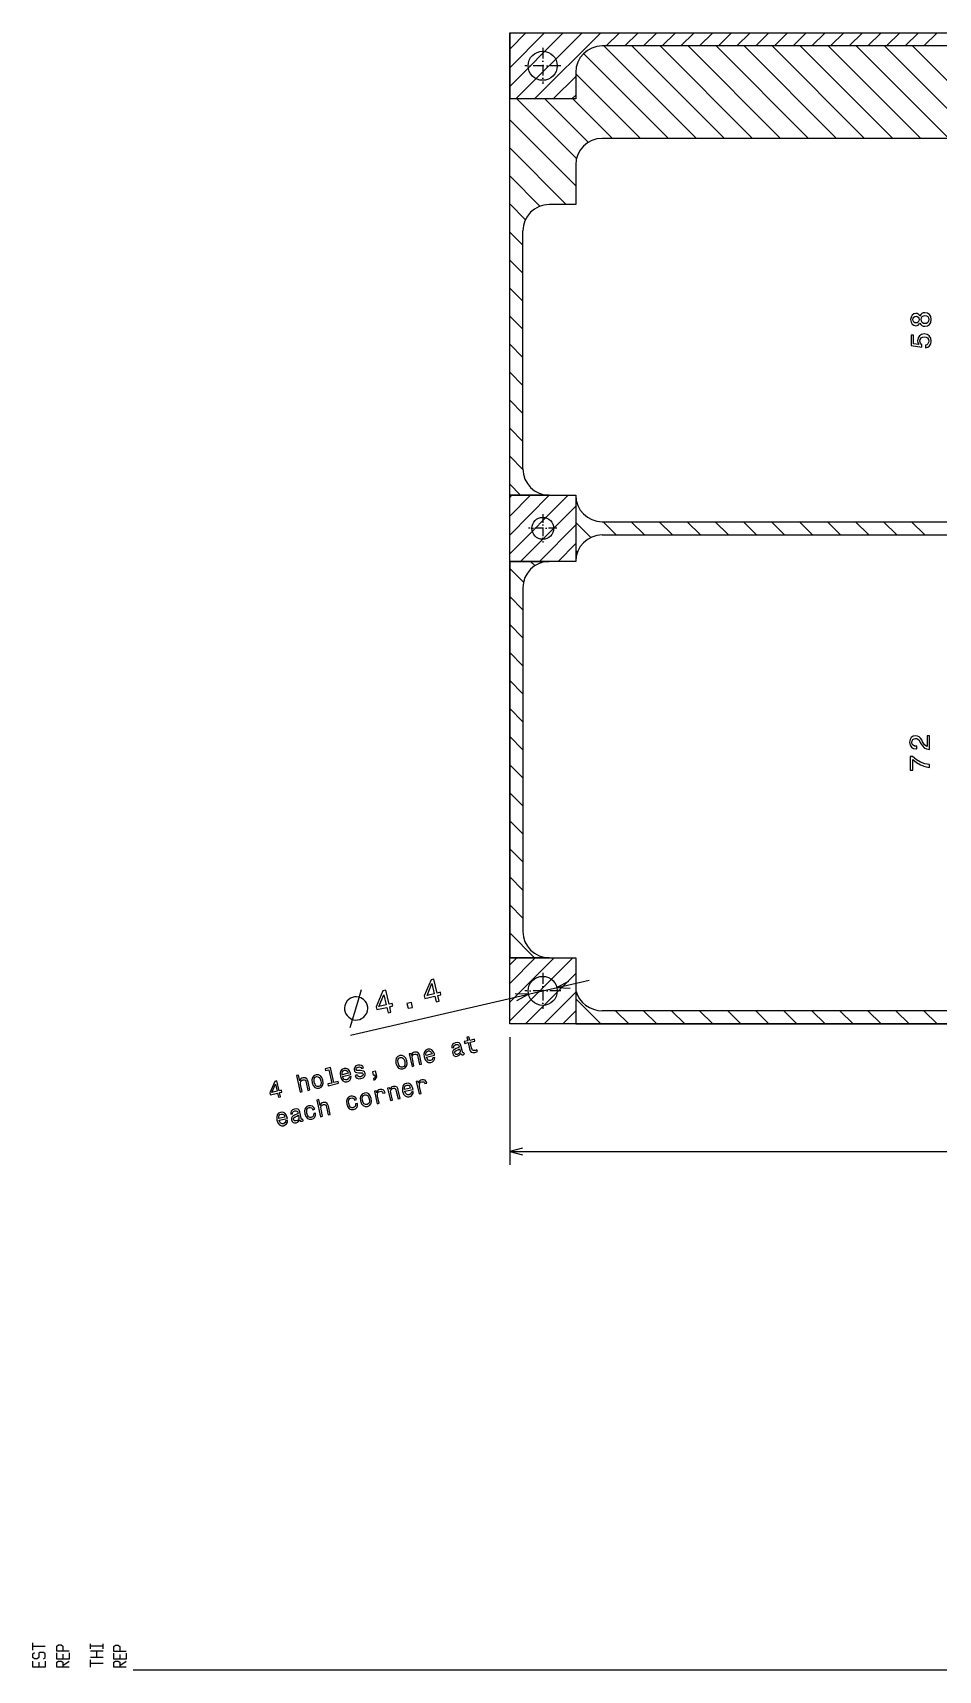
# Model space of a CAD drawing. Extents: x 5 to 415, y 5 to 253.
# Drawn here: x 4.8 to 141.8, y 5 to 252.8 of the extents above; entities that cross this region are included whole.
import ezdxf

# ---------------------------------------------------------------- set-up
doc = ezdxf.new("R2010")
doc.units = 0
doc.header["$MEASUREMENT"] = 0
doc.linetypes.add('DASHDOT', pattern=[18.5, 12, -3, 0.5, -3])
doc.layers.get('0').update_dxf_attribs({"linetype": 'CONTINUOUS'})

msp = doc.modelspace()

# ---------------------------------------------------------------- linework, layer by layer
at = {"color": 7, "ltscale": 0.287184}
msp.add_line((76.97, 244.68), (85.09, 252.81), dxfattribs=at)
at = {"color": 7, "ltscale": 0.187184}
msp.add_line((76.97, 247.51), (82.26, 252.81), dxfattribs=at)
at = {"color": 7, "ltscale": 0.087184}
msp.add_line((76.97, 250.34), (79.43, 252.81), dxfattribs=at)
at = {"color": 7, "ltscale": 0.25}
for p, q in [((76.97, 252.81), (76.97, 242.81)), ((86.97, 242.81), (76.97, 242.81)), ((76.97, 172.81), (76.97, 182.81)), ((76.97, 182.81), (86.97, 182.81)), ((86.97, 182.81), (86.97, 172.81)), ((86.97, 172.81), (76.97, 172.81)), ((76.97, 102.81), (76.97, 112.81)), ((76.97, 112.81), (86.97, 112.81))]:
    msp.add_line(p, q, dxfattribs=at)
at = {"color": 7}
for p, q in [((76.97, 252.81), (276.97, 252.81)), ((76.97, 102.81), (76.97, 252.81)), ((76.97, 252.81), (276.97, 252.81)), ((167.97, 250.81), (90.97, 250.81)), ((76.97, 182.81), (76.97, 242.81)), ((168.36, 236.81), (90.97, 236.81)), ((78.97, 186.81), (78.97, 222.81)), ((90.97, 178.81), (167.97, 178.81)), ((90.97, 176.81), (167.97, 176.81)), ((76.97, 172.81), (76.97, 112.81)), ((78.97, 168.81), (78.97, 116.81)), ((52.87, 101.1), (88.98, 109.42)), ((167.97, 104.81), (90.97, 104.81)), ((276.97, 102.81), (76.97, 102.81)), ((86.97, 102.81), (171.97, 102.81)), ((76.97, 83.51), (276.97, 83.51)), ((415, 5), (20, 5))]:
    msp.add_line(p, q, dxfattribs=at)
at = {"color": 7, "ltscale": 0.353553}
for p, q in [((77.92, 242.81), (87.92, 252.81)), ((80.75, 242.81), (90.75, 252.81)), ((86.97, 229.62), (76.97, 239.62))]:
    msp.add_line(p, q, dxfattribs=at)
at = {"color": 7, "ltscale": 0.070711}
for p, q in [((91.57, 250.81), (93.57, 252.81)), ((94.4, 250.81), (96.4, 252.81)), ((97.23, 250.81), (99.23, 252.81)), ((100.06, 250.81), (102.06, 252.81)), ((102.89, 250.81), (104.89, 252.81)), ((105.72, 250.81), (107.72, 252.81)), ((108.55, 250.81), (110.55, 252.81)), ((111.37, 250.81), (113.37, 252.81)), ((114.2, 250.81), (116.2, 252.81)), ((117.03, 250.81), (119.03, 252.81)), ((119.86, 250.81), (121.86, 252.81)), ((122.69, 250.81), (124.69, 252.81)), ((125.52, 250.81), (127.52, 252.81)), ((128.34, 250.81), (130.34, 252.81)), ((131.17, 250.81), (133.17, 252.81)), ((134, 250.81), (136, 252.81)), ((136.83, 250.81), (138.83, 252.81)), ((139.66, 250.81), (141.66, 252.81)), ((78.97, 220.65), (76.97, 222.65)), ((78.97, 216.41), (76.97, 218.41)), ((78.97, 212.17), (76.97, 214.17)), ((78.97, 207.93), (76.97, 209.93)), ((78.97, 203.68), (76.97, 205.68)), ((78.97, 199.44), (76.97, 201.44)), ((78.97, 195.2), (76.97, 197.2)), ((78.97, 190.95), (76.97, 192.95)), ((93.11, 176.81), (91.11, 178.81)), ((97.36, 176.81), (95.36, 178.81)), ((101.6, 176.81), (99.6, 178.81)), ((105.84, 176.81), (103.84, 178.81)), ((110.08, 176.81), (108.08, 178.81)), ((114.33, 176.81), (112.33, 178.81)), ((118.57, 176.81), (116.57, 178.81)), ((122.81, 176.81), (120.81, 178.81)), ((127.05, 176.81), (125.05, 178.81)), ((131.3, 176.81), (129.3, 178.81)), ((135.54, 176.81), (133.54, 178.81)), ((139.78, 176.81), (137.78, 178.81)), ((78.97, 165.5), (76.97, 167.5)), ((78.97, 161.26), (76.97, 163.26)), ((78.97, 157.01), (76.97, 159.01)), ((78.97, 152.77), (76.97, 154.77)), ((78.97, 148.53), (76.97, 150.53)), ((78.97, 144.29), (76.97, 146.29)), ((78.97, 140.04), (76.97, 142.04)), ((78.97, 135.8), (76.97, 137.8)), ((78.97, 131.56), (76.97, 133.56)), ((78.97, 127.32), (76.97, 129.32)), ((78.97, 123.07), (76.97, 125.07)), ((78.97, 118.83), (76.97, 120.83))]:
    msp.add_line(p, q, dxfattribs=at)
at = {"color": 7, "linetype": 'DASHDOT', "ltscale": 0.13625}
for p, q in [((81.97, 250.53), (81.97, 245.08)), ((84.69, 247.81), (79.24, 247.81)), ((81.97, 110.53), (81.97, 105.08)), ((84.69, 107.81), (79.24, 107.81))]:
    msp.add_line(p, q, dxfattribs=at)
at = {"color": 7, "ltscale": 0.494975}
for p, q in [((105.24, 236.81), (91.24, 250.81)), ((109.48, 236.81), (95.48, 250.81)), ((113.72, 236.81), (99.72, 250.81)), ((117.97, 236.81), (103.97, 250.81)), ((122.21, 236.81), (108.21, 250.81)), ((126.45, 236.81), (112.45, 250.81)), ((130.69, 236.81), (116.69, 250.81)), ((134.94, 236.81), (120.94, 250.81)), ((139.18, 236.81), (125.18, 250.81)), ((143.42, 236.81), (129.42, 250.81)), ((147.67, 236.81), (133.67, 250.81)), ((151.91, 236.81), (137.91, 250.81))]:
    msp.add_line(p, q, dxfattribs=at)
at = {"color": 7, "ltscale": 0.453623}
msp.add_line((101, 236.81), (88.17, 249.64), dxfattribs=at)
at = {"color": 7, "ltscale": 0.119923}
msp.add_line((83.57, 242.81), (86.97, 246.2), dxfattribs=at)
at = {"color": 7, "ltscale": 0.1}
for p, q in [((86.97, 246.81), (86.97, 242.81)), ((86.97, 226.81), (82.97, 226.81))]:
    msp.add_line(p, q, dxfattribs=at)
at = {"color": 7, "ltscale": 0.346016}
msp.add_line((96.75, 236.81), (86.97, 246.59), dxfattribs=at)
at = {"color": 7, "ltscale": 0.019922}
msp.add_line((86.4, 242.81), (86.97, 243.37), dxfattribs=at)
at = {"color": 7, "ltscale": 0.321675}
msp.add_line((87.12, 233.71), (78.03, 242.81), dxfattribs=at)
at = {"color": 7, "ltscale": 0.23381}
msp.add_line((88.88, 236.19), (82.27, 242.81), dxfattribs=at)
at = {"color": 7, "ltscale": 0.212132}
msp.add_line((92.51, 236.81), (86.51, 242.81), dxfattribs=at)
at = {"color": 7, "ltscale": 0.303122}
msp.add_line((85.54, 226.81), (76.97, 235.38), dxfattribs=at)
at = {"color": 7, "ltscale": 0.16304}
msp.add_line((81.58, 226.53), (76.97, 231.14), dxfattribs=at)
at = {"color": 7, "ltscale": 0.15}
for p, q in [((86.97, 232.81), (86.97, 226.81)), ((82.97, 182.81), (76.97, 182.81)), ((76.97, 172.81), (82.97, 172.81)), ((82.97, 112.81), (76.97, 112.81))]:
    msp.add_line(p, q, dxfattribs=at)
at = {"color": 7, "ltscale": 0.084972}
msp.add_line((79.37, 224.49), (76.97, 226.9), dxfattribs=at)
at = {"color": 7, "ltscale": 0.071184}
msp.add_line((78.98, 186.7), (76.97, 188.71), dxfattribs=at)
at = {"color": 7, "ltscale": 0.058757}
msp.add_line((78.63, 182.81), (76.97, 184.47), dxfattribs=at)
at = {"color": 7, "ltscale": 0.312311}
msp.add_line((76.97, 173.97), (85.8, 182.81), dxfattribs=at)
at = {"color": 7, "ltscale": 0.212311}
msp.add_line((76.97, 176.8), (82.97, 182.81), dxfattribs=at)
at = {"color": 7, "ltscale": 0.11231}
msp.add_line((76.97, 179.63), (80.14, 182.81), dxfattribs=at)
at = {"color": 7, "ltscale": 0.012311}
msp.add_line((76.97, 182.46), (77.31, 182.81), dxfattribs=at)
at = {"color": 7, "ltscale": 0.294796}
msp.add_line((78.63, 172.81), (86.97, 181.15), dxfattribs=at)
at = {"color": 7, "ltscale": 0.000712788}
msp.add_line((82.87, 182.81), (82.85, 182.83), dxfattribs=at)
at = {"color": 7, "linetype": 'DASHDOT', "ltscale": 0.10725}
for p, q in [((81.97, 179.95), (81.97, 175.66)), ((84.11, 177.81), (79.82, 177.81))]:
    msp.add_line(p, q, dxfattribs=at)
at = {"color": 7, "ltscale": 0.081445}
msp.add_line((89.27, 176.41), (86.97, 178.71), dxfattribs=at)
at = {"color": 7, "ltscale": 0.194796}
msp.add_line((81.46, 172.81), (86.97, 178.32), dxfattribs=at)
at = {"color": 7, "ltscale": 0.094796}
msp.add_line((84.29, 172.81), (86.97, 175.49), dxfattribs=at)
at = {"color": 7, "ltscale": 0.009201}
msp.add_line((87.23, 174.21), (86.97, 174.47), dxfattribs=at)
at = {"color": 7, "ltscale": 0.075614}
msp.add_line((79.11, 169.6), (76.97, 171.74), dxfattribs=at)
at = {"color": 7, "ltscale": 0.023501}
msp.add_line((80.81, 172.14), (80.14, 172.81), dxfattribs=at)
at = {"color": 7, "ltscale": 0.133631}
msp.add_line((80.75, 112.81), (76.97, 116.59), dxfattribs=at)
at = {"color": 7, "ltscale": 0.337437}
msp.add_line((76.97, 103.26), (86.51, 112.81), dxfattribs=at)
at = {"color": 7, "ltscale": 0.237437}
msp.add_line((76.97, 106.09), (83.68, 112.81), dxfattribs=at)
at = {"color": 7, "ltscale": 0.137437}
msp.add_line((76.97, 108.92), (80.85, 112.81), dxfattribs=at)
at = {"color": 7, "ltscale": 0.037437}
msp.add_line((76.97, 111.75), (78.03, 112.81), dxfattribs=at)
at = {"color": 7, "ltscale": 0.249997}
msp.add_line((86.97, 112.81), (86.97, 102.81), dxfattribs=at)
at = {"color": 7, "ltscale": 0.269681}
msp.add_line((79.34, 102.81), (86.97, 110.44), dxfattribs=at)
at = {"color": 7, "ltscale": 0.169694}
msp.add_line((82.17, 102.81), (86.97, 107.61), dxfattribs=at)
at = {"color": 7, "ltscale": 0.124998}
msp.add_line((86.97, 107.81), (86.97, 102.81), dxfattribs=at)
at = {"color": 7, "ltscale": 0.133596}
msp.add_line((90.75, 102.81), (86.97, 106.59), dxfattribs=at)
at = {"color": 7, "ltscale": 0.069706}
msp.add_line((85, 102.81), (86.97, 104.78), dxfattribs=at)
at = {"color": 7, "ltscale": 0.070707}
for p, q in [((94.99, 102.81), (92.99, 104.81)), ((99.23, 102.81), (97.23, 104.81)), ((103.47, 102.81), (101.47, 104.81)), ((107.72, 102.81), (105.72, 104.81))]:
    msp.add_line(p, q, dxfattribs=at)
at = {"color": 7, "ltscale": 0.070708}
for p, q in [((111.96, 102.81), (109.96, 104.81)), ((116.2, 102.81), (114.2, 104.81)), ((120.44, 102.81), (118.44, 104.81)), ((124.69, 102.81), (122.69, 104.81))]:
    msp.add_line(p, q, dxfattribs=at)
at = {"color": 7, "ltscale": 0.070709}
for p, q in [((128.93, 102.81), (126.93, 104.81)), ((133.17, 102.81), (131.17, 104.81)), ((137.42, 102.81), (135.42, 104.81)), ((141.66, 102.81), (139.66, 104.81))]:
    msp.add_line(p, q, dxfattribs=at)
at = {"color": 7, "ltscale": 0.250035}
msp.add_line((86.97, 102.81), (76.97, 102.81), dxfattribs=at)
at = {"color": 7, "ltscale": 0.482462}
msp.add_line((76.97, 100.81), (76.97, 81.51), dxfattribs=at)
at = {"color": 7}
for points in [[(139.06, 208.87), (139.18, 208.65), (139.35, 208.5), (139.56, 208.41), (139.81, 208.38), (140.2, 208.44), (140.5, 208.64), (140.69, 208.97), (140.76, 209.41), (140.69, 209.85), (140.5, 210.17), (140.2, 210.37), (139.81, 210.44), (139.56, 210.41), (139.35, 210.32), (139.18, 210.16), (139.06, 209.94), (138.95, 210.12), (138.81, 210.24), (138.64, 210.31), (138.43, 210.34), (138.12, 210.27), (137.87, 210.09), (137.71, 209.79), (137.65, 209.41), (137.71, 209.02), (137.87, 208.73), (138.12, 208.54), (138.43, 208.47), (138.64, 208.5), (138.81, 208.57)], [(138.46, 208.89), (138.27, 208.92), (138.12, 209.02), (138.03, 209.19), (138, 209.41), (138.03, 209.62), (138.12, 209.79), (138.27, 209.89), (138.46, 209.93), (138.66, 209.89), (138.81, 209.79), (138.91, 209.62), (138.94, 209.41), (138.9, 209.19), (138.81, 209.02), (138.66, 208.92)], [(139.81, 208.79), (139.58, 208.83), (139.4, 208.95), (139.29, 209.15), (139.25, 209.41), (139.29, 209.66), (139.4, 209.86), (139.58, 209.98), (139.81, 210.03), (140.05, 209.98), (140.24, 209.86), (140.36, 209.66), (140.4, 209.41), (140.36, 209.15), (140.24, 208.95), (140.05, 208.83)], [(139.89, 205.13), (140.25, 205.23), (140.52, 205.44), (140.7, 205.75), (140.76, 206.15), (140.68, 206.59), (140.47, 206.93), (140.13, 207.14), (139.7, 207.23), (139.3, 207.15), (138.98, 206.95), (138.78, 206.62), (138.71, 206.2), (138.76, 205.88), (138.9, 205.63), (138.09, 205.75), (138.09, 207.06), (137.74, 207.06), (137.74, 205.46), (139.33, 205.22), (139.33, 205.57), (139.13, 205.82), (139.05, 206.14), (139.1, 206.41), (139.24, 206.63), (139.45, 206.76), (139.72, 206.81), (140, 206.76), (140.21, 206.62), (140.34, 206.41), (140.39, 206.14), (140.36, 205.91), (140.26, 205.73), (140.1, 205.6), (139.89, 205.54)], [(140.51, 144.36), (140.51, 146.42), (140.14, 146.42), (140.14, 144.79), (139.94, 144.89), (139.77, 145.04), (139.46, 145.52), (139.33, 145.78), (139.15, 146.06), (138.93, 146.26), (138.68, 146.38), (138.39, 146.42), (138.02, 146.35), (137.74, 146.15), (137.56, 145.84), (137.49, 145.43), (137.56, 145.02), (137.77, 144.7), (138.09, 144.5), (138.52, 144.43), (138.58, 144.43), (138.58, 144.83), (138.55, 144.83), (138.25, 144.86), (138.04, 144.98), (137.9, 145.17), (137.85, 145.41), (137.89, 145.66), (138, 145.85), (138.17, 145.97), (138.38, 146.01), (138.58, 145.98), (138.75, 145.9), (138.9, 145.76), (139.03, 145.57), (139.16, 145.32), (139.43, 144.89), (139.72, 144.6), (140.06, 144.42), (140.5, 144.36)], [(140.51, 141.61), (140.51, 142.05), (139.8, 142.19), (139.13, 142.44), (138.52, 142.8), (137.94, 143.26), (137.58, 143.26), (137.58, 141.2), (137.97, 141.2), (137.97, 142.85), (138.55, 142.37), (139.16, 142.01), (139.81, 141.76)], [(65.84, 106.14), (66.28, 106.25), (66.09, 107.09), (66.57, 107.2), (66.48, 107.6), (66, 107.48), (65.51, 109.58), (65.07, 109.48), (64.05, 107.08), (64.15, 106.64), (65.65, 106.99)], [(53.51, 106.9), (53.17, 106.82), (52.9, 106.7), (52.64, 106.52), (52.4, 106.28), (52.14, 105.86), (52.03, 105.54), (51.98, 105.23), (51.99, 104.93), (52.07, 104.59), (52.19, 104.32), (52.37, 104.06), (52.61, 103.81), (53.03, 103.55), (53.35, 103.45), (53.66, 103.4), (53.96, 103.41), (54.3, 103.49), (54.57, 103.61), (54.83, 103.79), (55.07, 104.02), (55.34, 104.44), (55.44, 104.77), (55.49, 105.08), (55.48, 105.37), (55.4, 105.72), (55.28, 105.99), (55.1, 106.24), (54.86, 106.49), (54.45, 106.75), (54.12, 106.86), (53.81, 106.91)], [(58.56, 104.47), (59, 104.57), (58.81, 105.41), (59.29, 105.53), (59.2, 105.92), (58.72, 105.81), (58.23, 107.91), (57.78, 107.8), (56.77, 105.4), (56.86, 104.97), (58.36, 105.31)], [(57.19, 105.46), (57.92, 107.23), (58.27, 105.71)], [(64.47, 107.13), (65.2, 108.91), (65.55, 107.38)], [(61.59, 105.17), (62.27, 105.32), (62.1, 106.05), (61.42, 105.9)], [(69.59, 98.35), (69.59, 98.34), (69.64, 98.23), (69.71, 98.15), (69.94, 98.14), (70.11, 98.21), (70.05, 98.44), (69.98, 98.42), (69.87, 98.44), (69.82, 98.58), (69.6, 99.55), (69.5, 99.79), (69.34, 99.94), (69.1, 100), (68.79, 99.96), (68.5, 99.85), (68.31, 99.68), (68.22, 99.47), (68.23, 99.21), (68.23, 99.19), (68.51, 99.25), (68.5, 99.41), (68.56, 99.53), (68.67, 99.62), (68.84, 99.69), (69.02, 99.71), (69.15, 99.69), (69.25, 99.61), (69.3, 99.49), (69.32, 99.34), (69.28, 99.25), (69.15, 99.19), (68.89, 99.1), (68.6, 98.96), (68.42, 98.8), (68.33, 98.6), (68.35, 98.33), (68.44, 98.11), (68.59, 97.96), (68.79, 97.89), (69.04, 97.91), (69.35, 98.06)], [(70.69, 99.99), (70.91, 99.04), (71, 98.74), (71.15, 98.56), (71.37, 98.48), (71.72, 98.51), (72.08, 98.62), (72.02, 98.88), (71.75, 98.8), (71.51, 98.77), (71.36, 98.83), (71.27, 98.96), (71.21, 99.17), (71, 100.06), (71.71, 100.22), (71.65, 100.49), (70.94, 100.32), (70.81, 100.87), (70.51, 100.8), (70.63, 100.25), (70.1, 100.13), (70.16, 99.87)], [(59.76, 96.82), (59.92, 96.41), (60.15, 96.13), (60.45, 95.99), (60.81, 96), (61.14, 96.15), (61.35, 96.4), (61.44, 96.75), (61.4, 97.2), (61.24, 97.61), (61.01, 97.89), (60.71, 98.03), (60.35, 98.02), (60.02, 97.87), (59.81, 97.61), (59.72, 97.26)], [(60.08, 96.9), (60.04, 97.22), (60.08, 97.47), (60.21, 97.65), (60.41, 97.75), (60.63, 97.75), (60.82, 97.64), (60.98, 97.44), (61.08, 97.13), (61.12, 96.8), (61.08, 96.55), (60.95, 96.37), (60.75, 96.28), (60.53, 96.27), (60.34, 96.38), (60.18, 96.58)], [(62.19, 96.39), (62.49, 96.46), (62.24, 97.55), (62.22, 97.8), (62.28, 98.01), (62.41, 98.16), (62.61, 98.25), (62.79, 98.25), (62.91, 98.18), (63, 98.04), (63.07, 97.83), (63.34, 96.65), (63.65, 96.72), (63.36, 97.96), (63.29, 98.21), (63.18, 98.4), (62.93, 98.54), (62.59, 98.54), (62.42, 98.47), (62.28, 98.37), (62.18, 98.23), (62.11, 98.05), (62.05, 98.34), (61.75, 98.27)], [(64.37, 97.79), (65.61, 98.07), (65.58, 98.22), (65.43, 98.61), (65.21, 98.88), (64.92, 99), (64.58, 98.99), (64.27, 98.85), (64.07, 98.6), (63.99, 98.24), (64.03, 97.81), (64.18, 97.39), (64.41, 97.11), (64.7, 96.97), (65.03, 96.97), (65.29, 97.08), (65.49, 97.25), (65.61, 97.48), (65.65, 97.75), (65.34, 97.68), (65.31, 97.53), (65.25, 97.4), (65, 97.26), (64.8, 97.25), (64.62, 97.34), (64.47, 97.52), (64.37, 97.78)], [(64.31, 98.05), (64.3, 98.3), (64.35, 98.5), (64.47, 98.64), (64.65, 98.73), (64.84, 98.73), (65.01, 98.65), (65.14, 98.5), (65.23, 98.26)], [(69.46, 98.76), (69.46, 98.57), (69.38, 98.4), (69.23, 98.27), (69.03, 98.19), (68.89, 98.18), (68.79, 98.21), (68.7, 98.3), (68.65, 98.43), (68.64, 98.55), (68.68, 98.66), (68.88, 98.81), (69.15, 98.91), (69.39, 99.06)], [(41.97, 91.73), (42.29, 91.8), (42.15, 92.41), (42.5, 92.49), (42.43, 92.77), (42.08, 92.69), (41.74, 94.19), (41.42, 94.11), (40.69, 92.4), (40.76, 92.09), (41.83, 92.33)], [(45.28, 92.49), (45.59, 92.56), (45.34, 93.65), (45.31, 93.91), (45.37, 94.11), (45.5, 94.26), (45.7, 94.35), (45.88, 94.36), (46.01, 94.29), (46.1, 94.14), (46.16, 93.93), (46.43, 92.76), (46.74, 92.83), (46.46, 94.07), (46.39, 94.32), (46.28, 94.51), (46.02, 94.65), (45.69, 94.64), (45.52, 94.58), (45.38, 94.48), (45.28, 94.34), (45.22, 94.18), (45.01, 95.08), (44.7, 95.01)], [(47.08, 93.9), (47.24, 93.48), (47.47, 93.21), (47.78, 93.07), (48.13, 93.08), (48.46, 93.23), (48.67, 93.48), (48.76, 93.83), (48.72, 94.28), (48.56, 94.69), (48.33, 94.97), (48.03, 95.11), (47.67, 95.1), (47.34, 94.95), (47.13, 94.69), (47.04, 94.34)], [(47.4, 93.98), (47.36, 94.3), (47.4, 94.55), (47.53, 94.73), (47.73, 94.83), (47.95, 94.82), (48.14, 94.72), (48.3, 94.51), (48.4, 94.21), (48.44, 93.88), (48.4, 93.63), (48.27, 93.45), (48.07, 93.35), (47.85, 93.35), (47.66, 93.45), (47.51, 93.66)], [(49.6, 95.87), (50.06, 93.87), (49.43, 93.72), (49.48, 93.46), (51.06, 93.82), (51, 94.08), (50.37, 93.94), (49.85, 96.2), (49.06, 96.02), (49.11, 95.76)], [(51.69, 94.87), (52.93, 95.15), (52.9, 95.3), (52.75, 95.69), (52.53, 95.96), (52.24, 96.08), (51.9, 96.07), (51.59, 95.93), (51.39, 95.68), (51.31, 95.32), (51.35, 94.89), (51.5, 94.47), (51.73, 94.19), (52.02, 94.05), (52.35, 94.05), (52.61, 94.16), (52.81, 94.33), (52.93, 94.56), (52.97, 94.83), (52.66, 94.76), (52.63, 94.61), (52.57, 94.48), (52.33, 94.34), (52.12, 94.33), (51.94, 94.42), (51.79, 94.6), (51.7, 94.86)], [(51.63, 95.13), (51.62, 95.38), (51.67, 95.58), (51.79, 95.72), (51.97, 95.8), (52.16, 95.81), (52.33, 95.73), (52.46, 95.57), (52.55, 95.34)], [(54.4, 95.75), (54.09, 95.75), (53.85, 95.78), (53.74, 95.93), (53.73, 96.05), (53.79, 96.15), (53.89, 96.23), (54.06, 96.29), (54.23, 96.31), (54.37, 96.28), (54.48, 96.2), (54.54, 96.08), (54.85, 96.15), (54.84, 96.16), (54.74, 96.38), (54.55, 96.52), (54.3, 96.58), (54, 96.56), (53.71, 96.45), (53.52, 96.28), (53.42, 96.08), (53.43, 95.85), (53.51, 95.65), (53.64, 95.52), (53.83, 95.45), (54.08, 95.43), (54.44, 95.43), (54.67, 95.39), (54.75, 95.33), (54.79, 95.23), (54.79, 95.09), (54.73, 94.98), (54.61, 94.88), (54.43, 94.82), (54.23, 94.8), (54.07, 94.84), (53.95, 94.93), (53.87, 95.09), (53.58, 95.02), (53.69, 94.75), (53.88, 94.58), (54.14, 94.51), (54.46, 94.54), (54.78, 94.66), (55, 94.84), (55.1, 95.07), (55.09, 95.34), (55, 95.55), (54.86, 95.68), (54.66, 95.73)], [(56.33, 95.04), (56.57, 95.09), (56.58, 95.03), (56.6, 94.85), (56.57, 94.72), (56.49, 94.62), (56.35, 94.55), (56.41, 94.31), (56.64, 94.42), (56.79, 94.59), (56.85, 94.83), (56.82, 95.11), (56.69, 95.68), (56.21, 95.57)], [(63.27, 92.21), (63.58, 92.28), (63.33, 93.35), (63.3, 93.62), (63.36, 93.83), (63.48, 93.98), (63.68, 94.06), (63.84, 94.07), (63.97, 94.03), (64.07, 93.93), (64.13, 93.77), (64.45, 93.84), (64.34, 94.12), (64.18, 94.3), (63.95, 94.37), (63.68, 94.36), (63.51, 94.29), (63.37, 94.18), (63.26, 94.03), (63.19, 93.84), (63.12, 94.16), (62.84, 94.09)], [(40.99, 92.44), (41.52, 93.71), (41.77, 92.62)], [(53.5, 91.28), (53.8, 91.35), (53.68, 91.62), (53.47, 91.8), (53.21, 91.89), (52.89, 91.87), (52.57, 91.72), (52.36, 91.47), (52.27, 91.11), (52.31, 90.67), (52.46, 90.26), (52.69, 89.98), (52.99, 89.84), (53.34, 89.85), (53.63, 89.97), (53.84, 90.17), (53.94, 90.44), (53.94, 90.77), (53.65, 90.7), (53.64, 90.49), (53.58, 90.32), (53.46, 90.2), (53.29, 90.13), (53.07, 90.12), (52.88, 90.23), (52.73, 90.44), (52.63, 90.75), (52.59, 91.07), (52.63, 91.33), (52.76, 91.5), (52.95, 91.6), (53.14, 91.61), (53.3, 91.56), (53.42, 91.45)], [(54.39, 91.15), (54.55, 90.74), (54.78, 90.46), (55.08, 90.32), (55.44, 90.33), (55.77, 90.48), (55.98, 90.73), (56.07, 91.08), (56.03, 91.53), (55.87, 91.94), (55.64, 92.22), (55.34, 92.36), (54.98, 92.35), (54.65, 92.2), (54.44, 91.95), (54.35, 91.59)], [(54.71, 91.23), (54.67, 91.55), (54.71, 91.8), (54.84, 91.98), (55.04, 92.08), (55.26, 92.08), (55.45, 91.98), (55.61, 91.77), (55.71, 91.46), (55.75, 91.13), (55.71, 90.88), (55.58, 90.7), (55.38, 90.61), (55.16, 90.6), (54.97, 90.71), (54.81, 90.92)], [(56.93, 90.74), (57.24, 90.82), (56.99, 91.89), (56.96, 92.16), (57.02, 92.37), (57.14, 92.52), (57.34, 92.6), (57.5, 92.61), (57.63, 92.57), (57.73, 92.47), (57.79, 92.31), (58.11, 92.38), (58, 92.66), (57.84, 92.83), (57.61, 92.91), (57.34, 92.89), (57.17, 92.83), (57.03, 92.72), (56.92, 92.57), (56.85, 92.38), (56.78, 92.69), (56.5, 92.63)], [(58.93, 91.21), (59.24, 91.28), (58.99, 92.36), (58.96, 92.62), (59.02, 92.83), (59.15, 92.98), (59.35, 93.07), (59.53, 93.07), (59.66, 93), (59.75, 92.85), (59.81, 92.65), (60.08, 91.47), (60.39, 91.54), (60.11, 92.78), (60.04, 93.03), (59.92, 93.22), (59.67, 93.36), (59.34, 93.35), (59.16, 93.29), (59.03, 93.19), (58.92, 93.04), (58.86, 92.87), (58.79, 93.16), (58.49, 93.09)], [(61.12, 92.61), (62.35, 92.89), (62.32, 93.04), (62.17, 93.43), (61.95, 93.69), (61.66, 93.82), (61.32, 93.81), (61.02, 93.67), (60.82, 93.41), (60.73, 93.06), (60.77, 92.62), (60.92, 92.2), (61.15, 91.92), (61.44, 91.78), (61.77, 91.79), (62.04, 91.9), (62.23, 92.07), (62.36, 92.3), (62.39, 92.57), (62.09, 92.5), (62.06, 92.35), (61.99, 92.22), (61.75, 92.08), (61.54, 92.07), (61.36, 92.16), (61.22, 92.33), (61.12, 92.6)], [(61.06, 92.87), (61.04, 93.12), (61.09, 93.32), (61.21, 93.46), (61.39, 93.54), (61.59, 93.55), (61.76, 93.47), (61.88, 93.31), (61.97, 93.08)], [(42.1, 88.23), (43.33, 88.51), (43.3, 88.65), (43.15, 89.05), (42.93, 89.31), (42.64, 89.44), (42.3, 89.43), (42, 89.29), (41.8, 89.03), (41.71, 88.68), (41.75, 88.24), (41.9, 87.82), (42.14, 87.54), (42.42, 87.4), (42.75, 87.41), (43.02, 87.52), (43.21, 87.69), (43.34, 87.92), (43.37, 88.19), (43.07, 88.12), (43.04, 87.97), (42.97, 87.84), (42.73, 87.69), (42.52, 87.69), (42.34, 87.78), (42.2, 87.95), (42.1, 88.21)], [(45.2, 88.3), (45.2, 88.29), (45.25, 88.17), (45.32, 88.1), (45.56, 88.09), (45.72, 88.15), (45.67, 88.39), (45.59, 88.37), (45.49, 88.39), (45.44, 88.53), (45.21, 89.5), (45.11, 89.74), (44.95, 89.89), (44.71, 89.94), (44.4, 89.91), (44.11, 89.8), (43.92, 89.63), (43.83, 89.42), (43.84, 89.16), (43.85, 89.14), (44.12, 89.2), (44.11, 89.36), (44.17, 89.48), (44.28, 89.57), (44.45, 89.64), (44.63, 89.66), (44.76, 89.63), (44.86, 89.56), (44.91, 89.44), (44.93, 89.29), (44.89, 89.2), (44.76, 89.13), (44.5, 89.05), (44.22, 88.91), (44.03, 88.75), (43.94, 88.55), (43.96, 88.28), (44.05, 88.05), (44.2, 87.91), (44.4, 87.84), (44.65, 87.86), (44.96, 88.01)], [(47.16, 89.82), (47.46, 89.89), (47.34, 90.16), (47.13, 90.34), (46.87, 90.43), (46.55, 90.41), (46.23, 90.26), (46.02, 90.01), (45.93, 89.65), (45.97, 89.21), (46.12, 88.79), (46.35, 88.52), (46.65, 88.38), (47.01, 88.39), (47.29, 88.51), (47.5, 88.71), (47.6, 88.98), (47.6, 89.31), (47.31, 89.24), (47.3, 89.03), (47.24, 88.86), (47.12, 88.74), (46.95, 88.67), (46.73, 88.66), (46.54, 88.77), (46.39, 88.98), (46.29, 89.29), (46.25, 89.61), (46.29, 89.86), (46.42, 90.04), (46.61, 90.14), (46.8, 90.15), (46.96, 90.1), (47.08, 89.99)], [(48.36, 88.77), (48.67, 88.84), (48.42, 89.93), (48.39, 90.19), (48.45, 90.39), (48.59, 90.54), (48.79, 90.63), (48.96, 90.64), (49.09, 90.57), (49.18, 90.42), (49.25, 90.21), (49.52, 89.04), (49.83, 89.11), (49.54, 90.35), (49.47, 90.59), (49.36, 90.79), (49.11, 90.93), (48.77, 90.92), (48.6, 90.85), (48.46, 90.75), (48.36, 90.62), (48.3, 90.45), (48.09, 91.36), (47.78, 91.29)], [(42.04, 88.49), (42.02, 88.74), (42.07, 88.94), (42.19, 89.08), (42.37, 89.16), (42.57, 89.17), (42.74, 89.09), (42.87, 88.93), (42.95, 88.7)], [(45.07, 88.71), (45.07, 88.51), (44.99, 88.35), (44.84, 88.22), (44.64, 88.14), (44.5, 88.13), (44.4, 88.16), (44.31, 88.24), (44.26, 88.38), (44.25, 88.5), (44.29, 88.6), (44.49, 88.75), (44.76, 88.86), (45, 89.01)]]:
    msp.add_lwpolyline(points, close=True, dxfattribs=at)
for points in [[(85.88, 109.24), (84.11, 108.3), (84.11, 108.3), (86.11, 108.23)], [(52.85, 102.25), (53.99, 106.11), (54.57, 108.04)], [(78.06, 106.38), (79.82, 107.31), (79.82, 107.31), (77.82, 107.38)], [(78.9, 84.03), (76.97, 83.51), (76.97, 83.51), (78.9, 82.99)], [(4.8, 8.03), (4.8, 9.15)], [(6.66, 8.59), (5.73, 8.59), (4.8, 8.59)], [(6.4, 6.74), (6.66, 6.93), (6.66, 7.49), (6.4, 7.68), (5.86, 7.68), (5.73, 7.58), (5.73, 6.93), (5.46, 6.74), (5.06, 6.74), (4.8, 6.93), (4.8, 7.49), (5.06, 7.68)], [(10.3, 7.91), (9.36, 7.91), (8.43, 7.91), (8.43, 8.66), (8.7, 8.85), (9.1, 8.85), (9.36, 8.66), (9.36, 7.91)], [(10.3, 7.62), (10.3, 6.69), (9.36, 6.69), (8.43, 6.69), (8.43, 7.62)], [(13.56, 8.25), (13.56, 8.99)], [(15.43, 8.62), (14.49, 8.62), (13.56, 8.62)], [(15.43, 7.88), (14.49, 7.88), (13.56, 7.88)], [(14.49, 6.95), (14.49, 7.88)], [(15.43, 8.25), (15.43, 8.99)], [(18.93, 7.85), (18, 7.85), (17.07, 7.85), (17.07, 8.6), (17.33, 8.79), (17.73, 8.79), (18, 8.6), (18, 7.85)], [(18.93, 7.59), (18.93, 6.66), (18, 6.66), (17.07, 6.66), (17.07, 7.59)], [(6.66, 6.39), (6.66, 5.46), (5.73, 5.46), (4.8, 5.46), (4.8, 6.39)], [(5.73, 6.2), (5.73, 5.46)], [(10.3, 5.46), (9.36, 5.46), (8.43, 5.46), (8.43, 6.21), (8.7, 6.39), (9.1, 6.39), (9.36, 6.2), (9.36, 5.46)], [(9.36, 7.43), (9.36, 6.69)], [(9.36, 5.74), (10.3, 6.39)], [(15.43, 6.95), (14.49, 6.95), (13.56, 6.95)], [(13.56, 5.46), (13.56, 6.58)], [(15.43, 6.02), (14.49, 6.02), (13.56, 6.02)], [(18.93, 5.46), (18, 5.46), (17.07, 5.46), (17.07, 6.21), (17.33, 6.39), (17.73, 6.39), (18, 6.2), (18, 5.46)], [(18, 7.4), (18, 6.66)], [(18, 5.74), (18.93, 6.39)]]:
    msp.add_lwpolyline(points, dxfattribs=at)
for centre, radius in [((81.97, 247.81), 2.2), ((81.97, 177.81), 1.65), ((81.97, 107.81), 2.2)]:
    msp.add_circle(centre, radius, dxfattribs=at)
for centre, radius, start, end in [((90.97, 246.81), 4, 90, 180), ((90.97, 232.81), 4, 90, 180), ((82.97, 222.81), 4, 90, 180), ((82.97, 186.81), 4, 180, 270), ((90.97, 182.81), 4, 180, 270), ((90.97, 172.81), 4, 90, 180), ((82.97, 168.81), 4, 90, 180), ((82.97, 116.81), 4, 180, 270), ((90.97, 108.97), 4.17, 196.2494, 270)]:
    msp.add_arc(centre, radius, start, end, dxfattribs=at)

doc.saveas('drawing.dxf')
